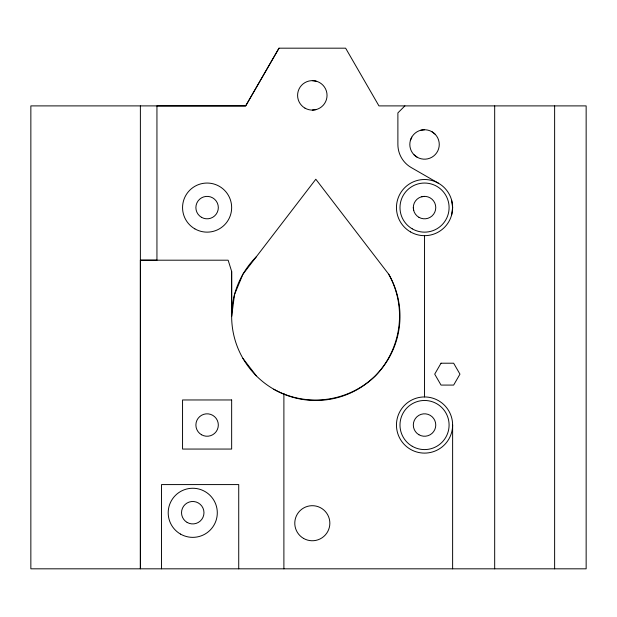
<?xml version="1.0" encoding="UTF-8"?>
<svg xmlns="http://www.w3.org/2000/svg" width="617" height="617" viewBox="0 0 617 617"><rect width="100%" height="100%" fill="white"/><g stroke="black" fill="none" stroke-linecap="round" stroke-linejoin="round"><path stroke-width="0.93" d="M140.383 105.893L140.375 568.82L140.375 260.197L228.143 260.197L231.653 271.403L231.653 316.313L234.522 294.525L242.928 274.226L315.819 179.231L388.718 274.226C407.112 307.235 401.652 348.705 375.337 375.83C348.219 402.145 306.749 407.606 273.74 389.204M231.653 316.313L231.653 271.403M451.644 214.847L452.623 207.59L451.636 200.324M424.55 235.648L424.542 396.939M410.313 140.653L411.786 137.105M279 48.18L245.682 105.893L30.858 105.893L30.85 568.82L586.15 568.82L586.15 105.893L378.946 105.893L345.628 48.18L279 48.18L245.682 105.893L156.942 105.893L156.942 260.204L140.375 260.197M404.899 105.893L397.888 112.903L397.888 144.455A26.654 26.654 0 0 0 411.2 167.539L438.556 183.288M312.318 110.096L316.128 109.595M420.725 130.241L424.542 129.74M421.635 196.754L424.542 196.368M312.318 80.642L316.128 81.143M431.908 131.714L434.954 134.051M414.123 154.882L417.177 157.219A14.731 14.731 0 0 0 439.265 144.471A14.731 14.731 0 0 0 417.177 131.714A14.731 14.731 0 0 0 417.177 157.219M242.928 358.392L256.31 375.83M413.321 207.59L413.698 210.497M554.629 105.893L554.629 568.82M494.68 105.893L494.68 568.82M452.623 425.028A28.089 28.089 0 0 1 410.498 449.353A28.089 28.089 0 0 1 410.498 400.703A28.089 28.089 0 0 1 452.623 425.028L452.623 568.82M283.889 393.407L283.889 568.82M238.725 568.82L238.725 484.584L161.515 484.584L161.515 568.82M388.718 274.226A84.167 84.167 0 0 1 364.099 385.255A84.167 84.167 0 0 1 251.343 370.416A84.167 84.167 0 0 1 256.31 256.795M441.024 363.212L434.707 374.149L441.024 385.077L453.649 385.077L459.958 374.149L453.649 363.212L441.024 363.212M231.653 399.963L182.555 399.963L182.555 449.06L231.653 449.06L231.653 399.963M201.497 217.315A11.222 11.222 0 0 0 218.325 207.59A11.222 11.222 0 0 0 201.497 197.872A11.222 11.222 0 0 0 201.497 217.315M418.928 217.315A11.222 11.222 0 0 0 435.764 207.59A11.222 11.222 0 0 0 418.928 197.872A11.222 11.222 0 0 0 418.928 217.315M418.928 434.746A11.222 11.222 0 0 0 435.764 425.028A11.222 11.222 0 0 0 418.928 415.31A11.222 11.222 0 0 0 418.928 434.746M194.833 228.853A24.549 24.549 0 0 0 231.653 207.59A24.549 24.549 0 0 0 194.833 186.334A24.549 24.549 0 0 0 194.833 228.853M412.264 446.292A24.549 24.549 0 0 0 449.091 425.028A24.549 24.549 0 0 0 412.264 403.765A24.549 24.549 0 0 0 412.264 446.292M412.264 228.853A24.549 24.549 0 0 0 449.091 207.59A24.549 24.549 0 0 0 412.264 186.334A24.549 24.549 0 0 0 412.264 228.853M410.498 231.915A28.089 28.089 0 0 0 452.623 207.59A28.089 28.089 0 0 0 410.498 183.272A28.089 28.089 0 0 0 410.498 231.915M304.952 108.122A14.731 14.731 0 0 0 327.041 95.365A14.731 14.731 0 0 0 304.952 82.616A14.731 14.731 0 0 0 304.952 108.122M180.472 534.067A24.549 24.549 0 0 0 217.3 512.804A24.549 24.549 0 0 0 180.472 491.548A24.549 24.549 0 0 0 180.472 534.067M303.549 538.41A17.538 17.538 0 0 0 329.848 523.224A17.538 17.538 0 0 0 303.549 508.038A17.538 17.538 0 0 0 303.549 538.41M187.136 522.422A11.222 11.222 0 0 0 203.972 512.704A11.222 11.222 0 0 0 187.136 502.986A11.222 11.222 0 0 0 187.136 522.422M201.497 434.746A11.222 11.222 0 0 0 218.325 425.028A11.222 11.222 0 0 0 201.497 415.31A11.222 11.222 0 0 0 201.497 434.746"/></g></svg>
